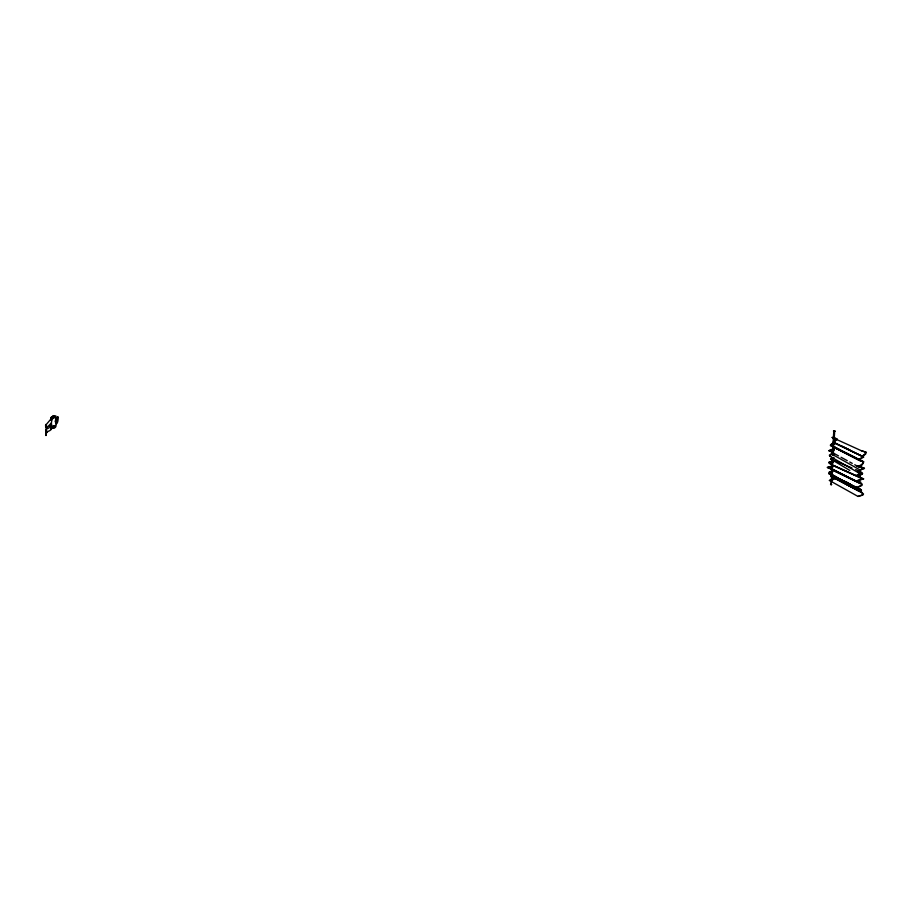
<?xml version="1.0" encoding="UTF-8"?>
<svg xmlns="http://www.w3.org/2000/svg" width="912" height="912" viewBox="0 0 912 912"><rect width="100%" height="100%" fill="white"/><g stroke="black" fill="none" stroke-linecap="round" stroke-linejoin="round"><path stroke-width="1.37" d="M45.771 427.397C46.375 422.587 44.528 426.485 46.398 427.42M50.776 419.36L51.072 417.582M50.741 419.725L51.061 418.3M834.925 477.968L832.109 476.463L833.796 479.028L829.418 480.453L858.01 496.436L862.672 494.76L862.045 492.719L859.343 491.272L860.746 490.268L860.381 489.755L828.962 473.716L829.042 472.177L832.69 470.603L831.277 468.608M832.496 453.412L829.373 455.191L829.749 456.171L858.34 472.701L861.703 473.328L859.378 476.121L856.995 474.696M861.065 465.074L862.969 463.057L863.048 461.768L830.285 445.261L831.801 443.665L834.514 442.867M831.094 464.345L831.151 463.273L829.361 462.213M831.938 453.766L834.149 453.686M833.101 457.79L831.197 484.671L832.223 457.733M834.947 431.285L833.796 431.08L832.268 454.928C832.964 456.125 832.77 453.8 833.99 454.051M833.272 454.985L833.682 447.963M833.853 445.159L834.674 431.137L833.5 431.057L834.172 431.342M858.466 489.174L829.806 473.966M831.208 453.777L859.925 469.885L859.845 471.025L857.953 471.561L858.34 472.701M860.483 460.948L832.918 446.709M858.01 496.436L862.752 495.136L863.516 493.973L860.107 491.26L861.521 490.257L861.156 489.744L856.744 487.498M859.264 488.786L857.839 487.327L862.079 485.355L862.171 484.067L860.814 483.383L860.905 482.277L856.653 480.977L863.744 478.868L859.982 477.432L860.05 476.178L858.226 475.688L858.158 474.924L862.342 474.023L861.772 472.484L855.673 469.52M860.7 469.76L860.62 471.025L858.568 472.313L862.684 473.499L859.378 476.121M860.552 469.657L863.892 468.266L857.041 466.271L862.239 464.881L863.824 461.768L831.014 445.261L832.531 443.665L834.719 443.38L834.047 443.996M55.267 417.137C50.365 417.035 49.943 430.145 55.222 425.414M834.583 478.355L833.876 479.347L829.418 480.453M50.741 428.23L51.232 428.743M50.753 419.224L46.295 424.468L46.786 427.739L51.323 422.997L48.94 428.002L46.09 429.073L45.976 435.526L45.76 434.386M50.924 417.821L51.186 417.286C52.303 415.952 51.129 419.566 52.258 418.072M53.876 427.831C57.832 428.56 54.891 420.409 56.909 420.774C58.55 410.297 58.87 423.567 56.248 423.875M45.76 424.456L45.805 425.231M833.921 457.482L833.876 457.733A1.585 0.616 -51.4 0 1 833.397 458.599L831.995 458.656M832.975 469.281L848.194 477.295M57.616 416.921L56.453 417.799L56.236 419.452M834.377 449.228C834.32 446.755 831.174 450.893 833.192 449.855M51.311 418.847L50.764 419.862M832.531 476.691L832.496 475.733M46.193 429.119L45.908 434.557M50.867 428.697L54.002 427.99M830.102 455.191L830.775 456.114M55.7 419.474L55.324 421.469A8.641 2.28 -88.5 0 0 56.008 423.385L56.305 423.396M55.552 420.614L55.917 418.665M46.421 429.05L46.888 432.584C47.356 430.909 50.89 431.194 51.528 428.594M52.873 418.141L52.896 416.203L53.945 415.838M46.033 435.4L46.455 432.79M50.935 419.292L51.767 418.437M831.151 484.272L831.482 484.66M55.963 418.939L56.179 418.106M831.402 476.474L859.343 491.272L831.778 476.702L832.462 476.053M830.513 484.58L831.664 484.477L830.98 484.318M834.434 448.693L833.146 450.243M834.286 447.336L834.013 447.986C833.374 449.981 825.884 450.232 830.102 451.429M834.742 447.974L835.016 447.336M53.181 428.378L53.215 426.44M832.553 476.155L831.448 475.665L831.174 476.36M832.895 444.167L833.75 444.178M46.09 429.073L45.748 434.18M832.337 480.567L830.467 480.795L831.413 480.282M56.293 423.134L55.438 421.378M832.405 469.372L832.394 470.011L861.395 484.078L861.316 485.355L857.075 487.339L858.488 488.798M53.489 428.298L53.455 426.235M832.918 443.836L834.685 443.927L832.861 443.87L834.811 442.685L833.591 441.853L837.113 439.47M831.254 466.83C833.807 466.34 832.291 467.731 832.713 466.306M832.006 458.633L832.508 458.155A1.585 0.616 -51.4 0 1 833.237 457.414M53.626 416.214L55.792 415.861L56.305 419.383M54.355 417.821L52.976 418.129M834.32 450.083L832.736 450.186M51.665 417.046L52.896 416.203M833.34 459.112C835.016 456.901 830.011 459.979 833.101 459.272M831.413 464.732L859.982 477.318M849.836 470.432L830.752 459.067L832.211 458.006M832.485 458.269L830.752 459.067M54.435 425.619L53.671 426.007M837.661 477.956L830.798 474.673L834.822 476.075M832.325 453.857L833.215 453.674M51.129 427.853L51.243 428.401M858.295 465.838C858.568 468.255 870.96 467.48 859.925 469.771M834.811 431.08L834.172 431.171L834.799 431.194M859.446 471.094L861.43 473.852L857.975 474.536L857.451 475.699L859.286 476.189L859.207 477.443L862.969 478.88L855.878 480.989L860.13 482.277L860.05 483.383L831.391 469.304M834.138 437.942C837.592 439.424 828.552 436.175 836.407 438.809L835.574 440.576L832.952 442.331C833.351 443.722 834.32 439.983 834.788 442.81M832.713 465.895L833.921 465.565L862.969 478.88M832.337 471.458L829.772 472.165L829.236 473.191M832.964 449.696L829.19 450.699L830.536 451.326M833.511 431.102L834.571 431.034M832.086 461.506L829.19 461.882L828.7 462.863L831.619 464.584M832.246 466.306L831.265 466.67L831.71 467.058M830.912 466.385L827.275 467.354L856.117 481.319M832.371 466.374L828.005 467.343L856.892 481.308M832.462 462.19C835.381 461.529 830.251 457.471 832.405 461.666C832.12 462.213 833.602 462.202 831.983 462.338M830.205 461.917L832.189 461.757M837.136 438.797L832.166 437.441L861.133 450.619L866.4 452.227L865.499 454.313L862.592 455.829L863.778 457.037L859.936 459.295L860.358 460.503M831.664 480.157L832.337 480.43M831.653 446.196L832.462 446.31M833.158 446.538L834.058 446.96M834.07 446.823L832.952 446.39M832.508 460.993L830.536 458.964L833.511 460.503L832.85 460.138M829.84 468.095L827.503 467.628M831.539 474.491L829.692 473.716L858.374 488.49M829.783 474.297L859.241 489.174M831.71 474.913L832.656 475.072L831.949 474.719M860.495 460.799L859.161 459.306L862.934 456.684L834.651 442.924C834.298 440.884 833.978 443.232 834.662 442.742M834.127 442.89L862.934 456.684M831.539 445.82L832.394 446.059M831.698 476.623L860.096 491.682M829.749 456.171L830.558 456.445M832.166 437.441L834.115 437.988M830.536 458.964L851.911 467.936M52.132 427.033L51.106 426.303L51.277 427.956M861.133 450.619L865.625 452.238L864.724 454.324L861.908 456.399M830.365 464.242L859.207 477.329M842.232 446.253L849.813 449.935M834.742 442.822L862.684 456.388M831.334 476.417L830.775 475.597C832.724 473.476 834.571 476.862 837.9 477.785M830.809 445.82L859.583 460.514M834.742 447.359L861.259 460.936M834.423 447.028L839.485 449.627M845.8 452.865L862.239 461.301M844.181 481.023L850.463 484.261M828.962 473.716L857.599 488.501M846.108 481.935L848.616 483.235M854.886 486.484L861.156 489.744M840.191 479.267L860.381 489.755M837.398 479.279L860.86 491.682M835.232 477.877L832.724 476.543L833.91 477.295M837.74 479.21L844.01 482.528M846.518 483.862L849.026 485.184M851.534 486.518L854.042 487.852M856.55 489.174L861.566 491.83M831.995 476.554L860.791 491.842M831.071 451.816L838.55 455.897M841.035 457.265L847.271 460.663M849.756 462.019L852.253 463.376M854.749 464.744L858.477 466.784M859.058 465.622L863.892 468.266M53.238 418.163L53.192 415.997M45.862 427.34L45.782 426.485M56.453 418.95L56.533 419.577M831.037 471.994L832.85 471.835L831.094 471.96"/></g></svg>
